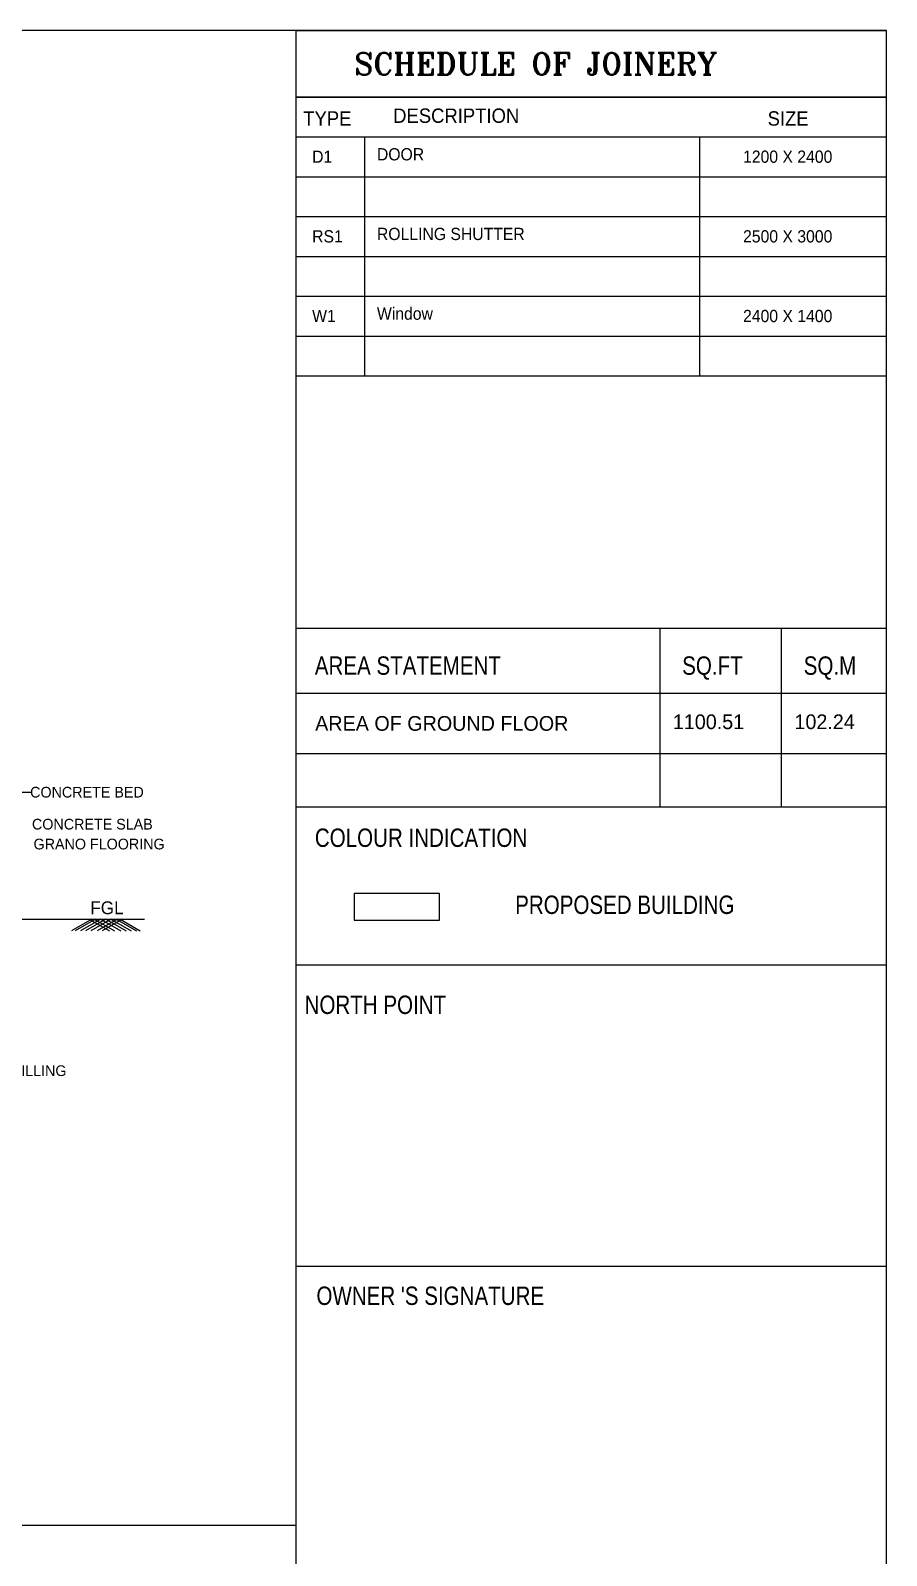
# Model space of a CAD drawing. Header units: metres. Extents: x 1422408 to 2267428, y 4130 to 80428.
# Drawn here: x 2267415.81 to 2267427.82, y 4237.39 to 4258.78 of the extents above; entities that cross this region are included whole.
import ezdxf

# ---------------------------------------------------------------- set-up
doc = ezdxf.new("R2010")
doc.units = ezdxf.units.M
doc.header["$LTSCALE"] = 3.5
doc.header["$MEASUREMENT"] = 0
for name, color, linetype in [('arrow', 30, 'CONTINUOUS'), ('DIM', 41, 'CONTINUOUS'), ('TABLE', 14, 'CONTINUOUS'), ('TEXT', 4, 'CONTINUOUS'), ('TEXT1', 7, 'CONTINUOUS'), ('TITLE', 7, 'CONTINUOUS'), ('WALL', 125, 'CONTINUOUS'), ('WALL HATCH', 15, 'CONTINUOUS')]:
    doc.layers.add(name, color=color, linetype=linetype)
doc.styles.add('A', font='arial.ttf', dxfattribs={"width": 0.9, "height": 7.5})
doc.styles.add('J', font='GOTHIC.TTF', dxfattribs={"height": 3.75})
doc.styles.add('J2', font='swissel.ttf', dxfattribs={"height": 4.75})
doc.styles.add('J6', font='ROMANT', dxfattribs={"height": 7})
doc.styles.add('USA TEXT', font='GOTHIC.TTF')

msp = doc.modelspace()

# ---------------------------------------------------------------- linework, layer by layer
at = {"layer": 'arrow'}
msp.add_line((2267415.83347, 4248.09178), (2267414.06203, 4248.09178), dxfattribs=at)
at = {"layer": 'TABLE'}
for p, q in [((2267416.67168, 4246.31383), (2267416.38715, 4246.15177)), ((2267416.72582, 4246.31383), (2267416.44129, 4246.15177)), ((2267416.80102, 4246.31383), (2267416.51649, 4246.15177)), ((2267416.8702, 4246.31383), (2267416.58567, 4246.15177)), ((2267416.63708, 4246.31383), (2267416.92161, 4246.15177)), ((2267416.9454, 4246.31383), (2267416.66087, 4246.15177)), ((2267416.70627, 4246.31383), (2267416.9908, 4246.15177)), ((2267417.03414, 4246.31383), (2267416.74961, 4246.15177)), ((2267416.795, 4246.31383), (2267417.07953, 4246.15177)), ((2267417.10332, 4246.31383), (2267416.81879, 4246.15177)), ((2267416.8702, 4246.31383), (2267417.15473, 4246.15177)), ((2267416.93939, 4246.31383), (2267417.22392, 4246.15177)), ((2267417.01459, 4246.31383), (2267417.29912, 4246.15177)), ((2267417.06873, 4246.31383), (2267417.35326, 4246.15177))]:
    msp.add_line(p, q, dxfattribs=at)
at = {"layer": 'TITLE', "color": 6}
for p, q in [((2267419.53589, 4258.78317), (2267419.53589, 4216.82883)), ((2267419.53589, 4258.78317), (2267427.81815, 4258.78317)), ((2267427.81815, 4257.84826), (2267419.53589, 4257.84826))]:
    msp.add_line(p, q, dxfattribs=at)
at = {"layer": 'TITLE', "color": 17}
for p, q in [((2267419.53589, 4257.84826), (2267427.81815, 4257.84826)), ((2267419.53589, 4257.2894), (2267427.81815, 4257.2894)), ((2267419.53589, 4257.2894), (2267427.81815, 4257.2894)), ((2267420.50315, 4253.93623), (2267420.50315, 4257.2894)), ((2267425.20136, 4253.93623), (2267425.20136, 4257.2894)), ((2267419.53589, 4256.73054), (2267427.81815, 4256.73054)), ((2267419.53589, 4256.17168), (2267427.81815, 4256.17168)), ((2267419.53589, 4256.17168), (2267427.81815, 4256.17168)), ((2267419.53589, 4255.61282), (2267427.81815, 4255.61282)), ((2267419.53589, 4255.61282), (2267427.81815, 4255.61282)), ((2267419.53589, 4255.05396), (2267427.81815, 4255.05396)), ((2267419.53589, 4254.49509), (2267427.81815, 4254.49509)), ((2267419.53589, 4254.49509), (2267427.81815, 4254.49509)), ((2267419.53589, 4253.93623), (2267427.81815, 4253.93623)), ((2267419.53589, 4253.93623), (2267427.81815, 4253.93623)), ((2267419.53589, 4250.39705), (2267427.81815, 4250.39705)), ((2267419.53589, 4250.39705), (2267427.81815, 4250.39705)), ((2267424.64121, 4250.39705), (2267424.64121, 4247.89071)), ((2267426.34114, 4250.39705), (2267426.34114, 4247.89071)), ((2267419.53589, 4249.48445), (2267427.81815, 4249.48445)), ((2267419.53589, 4249.48445), (2267427.81815, 4249.48445)), ((2267419.53589, 4249.48445), (2267427.81815, 4249.48445)), ((2267419.53589, 4248.63735), (2267427.81815, 4248.63735)), ((2267419.53589, 4248.63735), (2267427.81815, 4248.63735)), ((2267419.53589, 4248.63735), (2267427.81815, 4248.63735)), ((2267419.53589, 4247.89071), (2267427.81815, 4247.89071)), ((2267419.53589, 4247.89071), (2267427.81815, 4247.89071))]:
    msp.add_line(p, q, dxfattribs=at)
at = {"layer": 'TITLE', "color": 1}
for p, q in [((2267419.53589, 4250.39705), (2267427.81815, 4250.39705)), ((2267419.53589, 4247.89071), (2267427.81815, 4247.89071)), ((2267419.53589, 4245.67488), (2267427.81815, 4245.67488)), ((2267419.53589, 4241.44482), (2267427.81815, 4241.44482))]:
    msp.add_line(p, q, dxfattribs=at)
at = {"layer": 'TITLE', "color": 3}
msp.add_lwpolyline([(2267421.54981, 4246.30083), (2267421.54981, 4246.67451), (2267420.35402, 4246.67451), (2267420.35402, 4246.30083)], close=True, dxfattribs=at)
at = {"layer": 'WALL'}
for q in [(2267416.14503, 4246.31383), (2267417.41364, 4246.31383)]:
    msp.add_line((2267415.17087, 4246.31383), q, dxfattribs=at)
at = {"layer": 'WALL HATCH', "ltscale": 0.5}
msp.add_line((2267419.53589, 4237.806), (2267368.41815, 4237.806), dxfattribs=at)
msp.add_lwpolyline([(2267368.41815, 4258.78317), (2267368.41815, 4216.82883), (2267427.81815, 4216.82883), (2267427.81815, 4258.78317)], close=True, dxfattribs=at)

# ---------------------------------------------------------------- texts
at = {"layer": 'DIM', "style": 'J', "width": 0.96}
for s, height, p in [('D1', 0.171957, (2267419.76297, 4256.9269)), ('DOOR', 0.171957, (2267420.67168, 4256.96054)), ('1200 X 2400', 0.1719572, (2267425.80652, 4256.9269)), ('RS1', 0.171957, (2267419.76297, 4255.80918)), ('ROLLING SHUTTER', 0.1719572, (2267420.67168, 4255.84282)), ('2500 X 3000', 0.1719572, (2267425.80652, 4255.80918)), ('W1', 0.171957, (2267419.76297, 4254.69146)), ('Window', 0.171957, (2267420.67168, 4254.72509)), ('2400 X 1400', 0.1719572, (2267425.80652, 4254.69146))]:
    msp.add_text(s, height=height, dxfattribs=at).set_placement(p)
at = {"layer": 'TEXT', "style": 'USA TEXT'}
for s, p in [('CONCRETE BED', (2267415.80805, 4248.02116)), ('CONCRETE SLAB', (2267415.83347, 4247.57238)), ('GRANO FLOORING', (2267415.85589, 4247.29333)), ('150 MM THICK SAND FILLING', (2267413.50921, 4244.11363))]:
    msp.add_text(s, height=0.15, dxfattribs=at).set_placement(p)
at = {"layer": 'TEXT1', "style": 'J2', "width": 0.96}
for s, height, p in [('1100.51', 0.206349, (2267424.82174, 4248.98086)), ('102.24', 0.206349, (2267426.52717, 4248.98086)), ('AREA OF GROUND FLOOR ', 0.2063487, (2267419.80544, 4248.95805))]:
    msp.add_text(s, height=height, dxfattribs=at).set_placement(p)
at = {"layer": 'TEXT1', "color": 7, "style": 'USA TEXT'}
msp.add_text('FGL', height=0.18, dxfattribs=at).set_placement((2267416.65118, 4246.38452))
at = {"layer": 'TITLE', "color": 21, "style": 'J6'}
msp.add_text('SCHEDULE OF JOINERY', height=0.309523, dxfattribs=at).set_placement((2267420.3556, 4258.16172))
at = {"layer": 'TITLE', "color": 5, "style": 'J', "width": 0.96}
for s, height, p in [('TYPE', 0.201512, (2267419.63862, 4257.44841)), ('DESCRIPTION', 0.2015124, (2267420.89952, 4257.48722)), ('SIZE', 0.201512, (2267426.1511, 4257.44841))]:
    msp.add_text(s, height=height, dxfattribs=at).set_placement(p)
at = {"layer": 'TITLE', "color": 3, "style": 'A', "width": 0.8}
for s, height, p in [('AREA STATEMENT', 0.2579358, (2267419.80029, 4249.74338)), ('SQ.FT', 0.257936, (2267424.95271, 4249.74338)), ('SQ.M', 0.257936, (2267426.65734, 4249.74338)), ('COLOUR INDICATION', 0.2579358, (2267419.80122, 4247.32823)), ('PROPOSED BUILDING', 0.2579358, (2267422.61063, 4246.38765)), ('NORTH POINT', 0.2579358, (2267419.65695, 4244.98424)), ("OWNER 'S SIGNATURE", 0.2579358, (2267419.82323, 4240.90192))]:
    msp.add_text(s, height=height, dxfattribs=at).set_placement(p)

doc.saveas('drawing.dxf')
